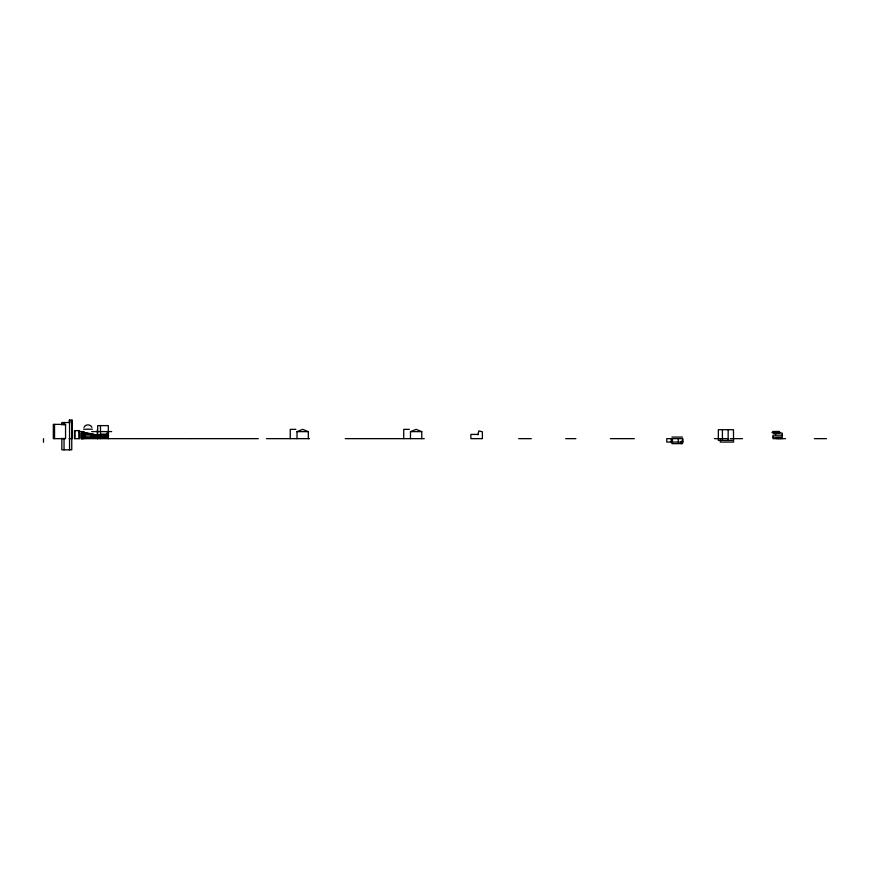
<?xml version="1.0" encoding="UTF-8"?>
<svg xmlns="http://www.w3.org/2000/svg" width="870" height="870" viewBox="0 0 870 870"><rect width="100%" height="100%" fill="white"/><g stroke="black" fill="none" stroke-linecap="round" stroke-linejoin="round"><path stroke-width="1.3" d="M477.869 434.782L478.87 430.9L482.382 431.803L482.382 438.654L470.866 438.654L470.866 434.413L477.967 434.413M83.966 427.387C85.293 424.016 90.621 424.016 91.948 427.387M297.007 438.654L297.007 431.64L302.662 429.356L308.317 431.64L308.317 438.654M410.477 438.654L410.477 431.64L416.121 429.356L421.776 431.64L421.776 438.654M96.526 435.402L98.778 434.761M69.556 422.526L61.846 422.526L61.846 425.136M83.585 429.204L92.329 429.204M295.909 429.356L290.265 429.356L290.232 438.654M409.368 429.356L403.734 429.356L403.702 438.654M78.474 431.596L84.205 431.596M91.654 431.596L111.665 431.596M297.007 431.64L308.317 431.64M410.477 431.64L421.776 431.64M771.929 432.357L780.205 432.357M81.247 433.227L87.783 433.227M106.803 433.227L108.435 433.227L108.435 436.903L81.247 436.849M778.944 433.086L782.293 433.086L782.293 438.654M81.247 434.13L93.003 434.13M101.181 434.13L108.435 434.13M81.247 435.043L96.363 435.043M97.777 435.043L108.435 435.043M782.293 435.163L773.028 435.163L773.028 438.654L785.566 438.654M81.247 435.946L85.26 435.946M90.795 435.946L108.435 435.946M671.901 437.077L682.504 437.077M773.028 437.131L781.303 437.131M81.247 437.751L108.435 437.751M69.1 438.654L72.188 438.654L72.188 420.145L69.285 420.145L69.285 422.787M108.435 438.654L81.247 438.654L81.247 433.042M108.804 438.654L135.992 438.654M136.351 438.654L163.549 438.654M163.908 438.654L191.095 438.654M191.465 438.654L246.21 438.654M246.569 438.654L258.336 438.654M266.514 438.654L309.535 438.654M345.227 438.654L383.605 438.654M384.062 438.654L424.277 438.654M518.683 438.654L531.298 438.654M565.652 438.654L575.896 438.654M610.436 438.654L634.371 438.654M714.39 438.654L728.505 438.654M730.321 438.654L742.545 438.654M814.298 438.654L826.5 438.654M733.464 440.383L718.348 440.383L718.348 429.704L733.464 429.704L733.573 442.069L720.349 442.069L720.349 439.796M682.754 442.069L666.768 442.069L666.768 438.654L682.754 438.654L682.732 442.069M81.813 433.042L84.107 433.053A42.51 42.51 0 0 1 90.915 433.597L98.778 435.674A41.118 41.118 0 0 0 108.435 436.805M781.216 437.447L781.216 438.654M780.716 437.447L780.716 438.654M779.781 437.447L779.781 438.654M778.824 437.447L778.824 438.654M778.324 437.447L778.324 438.654M777.345 437.447L777.345 438.654M776.334 437.447L776.334 438.654M775.594 433.303L775.594 435.163M728.157 429.704L728.157 440.383M722.415 429.704L722.415 440.383M682.558 438.654L682.558 442.069M682.504 441.025L682.504 443.646L671.901 443.646L671.901 441.025M681.33 441.025L681.33 443.646M678.306 438.654L678.306 442.069M672.423 438.654L672.423 442.069M671.205 438.654L671.205 442.069M108.304 438.654L108.304 425.615L97.701 425.615L97.701 438.654M102.736 434.859L102.736 437.392M100.485 425.615L100.485 438.654M97.309 429.802L97.309 438.654M78.974 430.606L78.974 438.654M74.983 430.606L74.983 438.654M71.927 420.145L71.927 438.654M71.764 438.143L71.764 449.855L61.846 449.855L61.846 438.143M69.807 420.145L69.807 422.787M69.546 420.145L69.556 449.855M64.043 422.526L64.043 425.136M64.043 438.143L64.043 449.855M54.549 424.364L54.549 438.654M43.5 438.654L43.5 442.275M86.946 438.023A41.129 41.129 0 0 1 81.258 438.817M107.282 433.097A41.129 41.129 0 0 1 108.424 433.01M65.554 424.364L53.32 424.364L53.32 438.654L65.554 438.654L65.554 424.364M79.474 430.606L74.483 430.606L74.483 438.654L79.474 438.654L79.474 430.606M778.944 431.455L773.028 431.455L773.028 433.303L778.944 433.303L778.944 431.455"/></g></svg>
